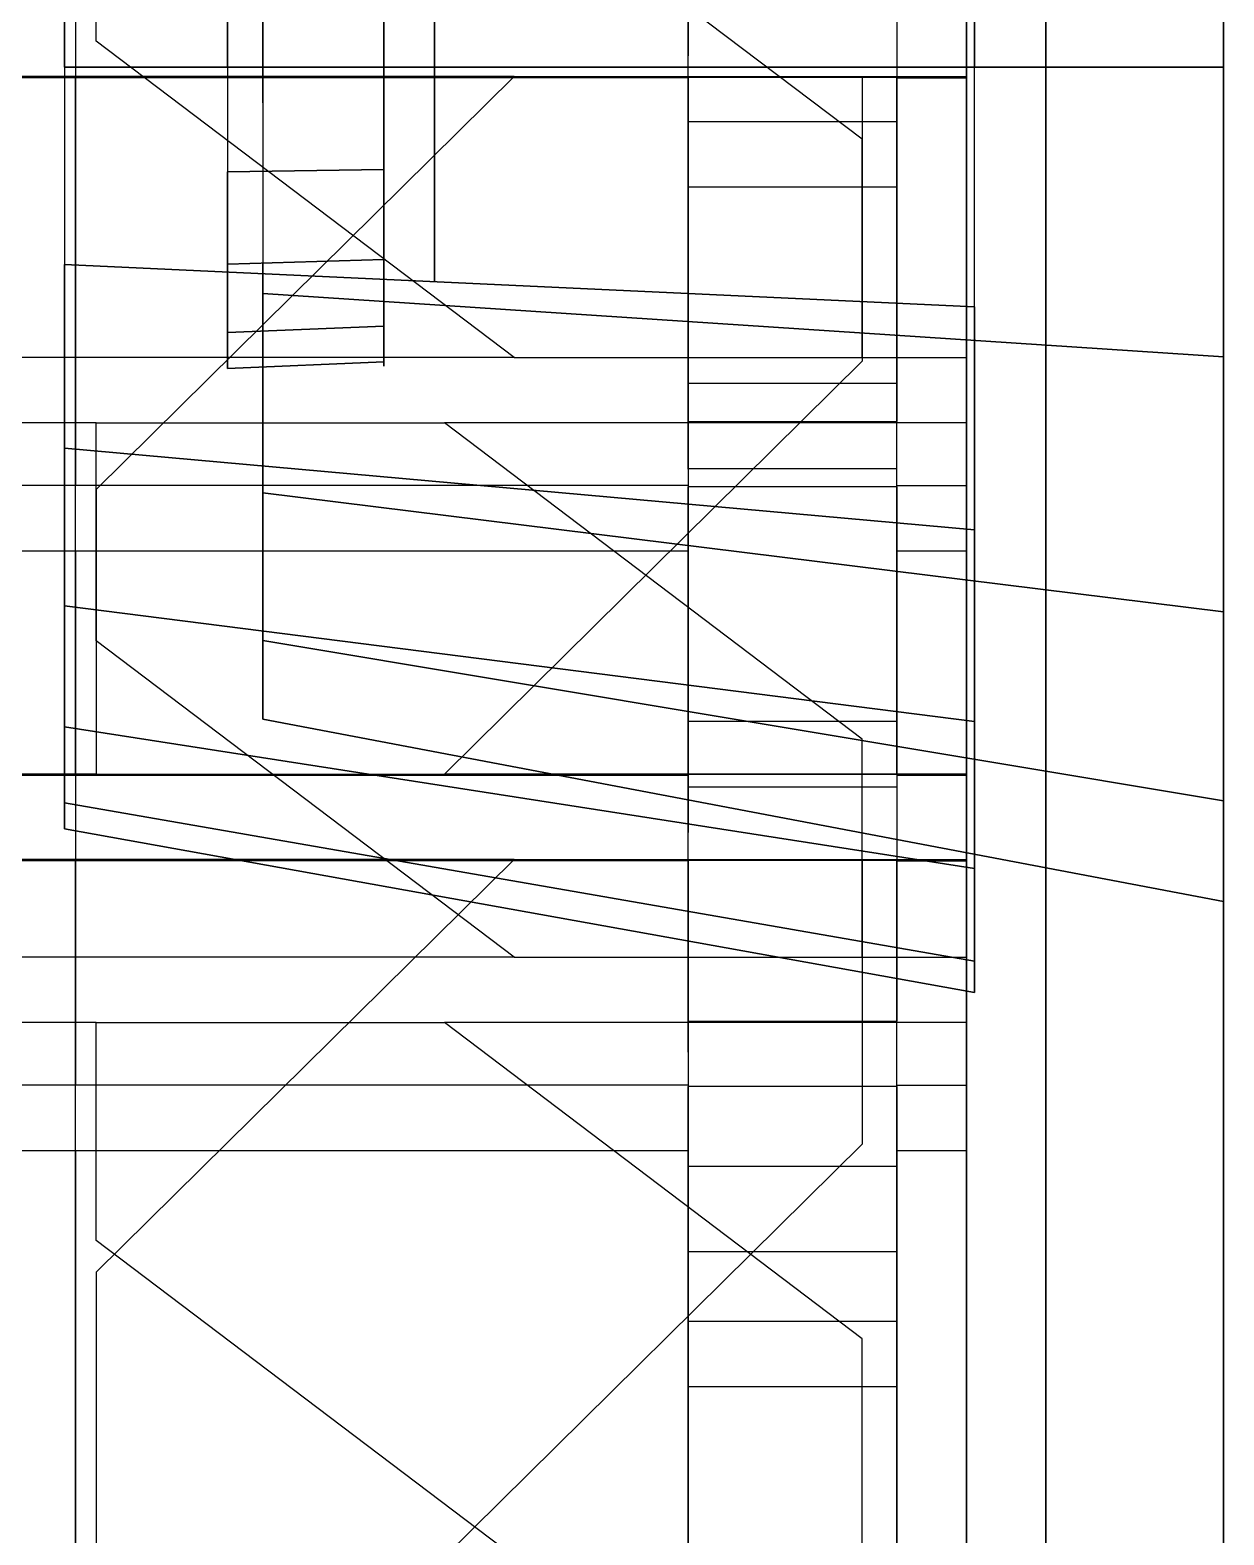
# Model space of a CAD drawing. Extents: x -54 to 215, y -235 to 116.
# Drawn here: x 171.31 to 179.7, y 1.34 to 11.92 of the extents above; entities that cross this region are included whole.
import ezdxf

# ---------------------------------------------------------------- set-up
doc = ezdxf.new("R2010")
doc.units = 0
doc.layers.get('0').update_dxf_attribs({"linetype": 'CONTINUOUS'})
doc.layers.add('A', color=7, linetype='CONTINUOUS')
doc.layers.add('C', color=7, linetype='CONTINUOUS')

# ---------------------------------------------------------------- blocks, each defined once
blk = doc.blocks.new('M-1-01')
at = {"layer": 'A', "color": 0, "invisible_edges": 15}
blk.add_3dface([(1.867, 13.86, 11.5), (19.367, 13.86, 11.5), (19.367, -27.14, 11.5), (1.867, -27.14, 11.5)], dxfattribs=at)
blk = doc.blocks.new('M-1-06')
at = {"color": 0}
for p, q in [((-5.98, 7.464, 1.4), (5.02, 7.464, 1.4)), ((0.77, 7.464), (-0.13, 7.464)), ((0.62, 7.464, 1.4), (0.62, 2.564, 1.4)), ((0.77, 5.464), (0.77, 7.464)), ((0.77, 7.464), (3.27, 7.464)), ((6.27, 4.564), (3.27, 7.464)), ((7.02, 7.464), (3.27, 7.464)), ((6.52, 7.464, 0.7), (5.02, 7.464, 0.7)), ((5.02, 2.564, 0.7), (5.02, 7.464, 0.7)), ((6.52, 7.464, 0.7), (6.52, 2.564, 0.7)), ((6.52, 7.464, 1.4), (7.02, 7.464, 1.4)), ((3.77, 2.564), (0.77, 5.464)), ((5.02, 5.314, 0.7), (6.52, 5.314, 0.7)), ((5.02, 5.314, 1.2), (5.02, 4.714, 1.2)), ((6.52, 5.314, 1.2), (6.52, 4.714, 1.2)), ((5.02, 4.714, 0.7), (6.52, 4.714, 0.7)), ((6.27, 2.564), (6.27, 4.564)), ((5.02, 2.564, 1.4), (-5.98, 2.564, 1.4)), ((3.77, 2.564), (-0.13, 2.564)), ((3.77, 2.564), (6.27, 2.564)), ((5.02, 2.564, 0.7), (6.52, 2.564, 0.7)), ((6.27, 2.564), (7.02, 2.564)), ((6.52, 2.564, 1.4), (7.02, 2.564, 1.4))]:
    blk.add_line(p, q, dxfattribs=at)
at = {"color": 0, "extrusion": (1, -1.22406e-16, -1.83664e-16)}
for centre in [(6.764, 0.7, 7.02), (3.264, 0.7, 7.02)]:
    blk.add_circle(centre, 0.65, dxfattribs=at)
for centre in [(6.764, 0.7, 5.02), (3.264, 0.7, 5.02)]:
    blk.add_arc(centre, 0.65, 0, 180, dxfattribs=at)
at = {"color": 0, "invisible_edges": 15}
for points in [[(5.02, 7.464, 0.7), (5.02, 7.464, 1.4), (-5.98, 7.464, 1.4), (-5.98, 7.464, 0.7)], [(5.02, 7.464, 1.4), (5.02, 2.564, 1.4), (-5.98, 2.564, 1.4), (-5.98, 7.464, 1.4)], [(7.02, 7.464, 0.7), (7.02, 7.464), (-0.13, 7.464), (-0.13, 7.464, 0.7)], [(-0.13, 7.464, 0.7), (-0.13, 7.464), (7.02, 7.464), (7.02, 7.464, 0.7)], [(0.07, 7.464), (7.02, 7.464), (7.02, 2.564), (0.07, 2.564)], [(0.77, 7.464, -0.6), (3.27, 7.464, -0.6), (3.77, 2.564, -0.6), (0.77, 5.464, -0.6)], [(6.27, 2.564, -0.6), (3.77, 2.564, -0.6), (3.27, 7.464, -0.6), (6.27, 4.564, -0.6)], [(6.52, 2.564, 0.7), (5.02, 2.564, 0.7), (5.02, 7.464, 0.7), (6.52, 7.464, 0.7)], [(7.02, 7.464, 0.7), (7.02, 7.464, 1.4), (6.52, 7.464, 1.4), (6.52, 7.464, 0.7)], [(6.52, 7.464, 1.4), (6.52, 2.564, 1.4), (7.02, 2.564, 1.4), (7.02, 7.464, 1.4)], [(5.02, 5.314, 1.2), (5.02, 4.714, 1.2), (6.52, 4.714, 1.2), (6.52, 5.314, 1.2)], [(5.02, 2.564, 0.7), (5.02, 2.564, 1.4), (-5.98, 2.564, 1.4), (-5.98, 2.564, 0.7)], [(-0.13, 2.564, 0.7), (-0.13, 2.564), (7.02, 2.564), (7.02, 2.564, 0.7)], [(7.02, 2.564, 0.7), (7.02, 2.564, 1.4), (6.52, 2.564, 1.4), (6.52, 2.564, 0.7)]]:
    blk.add_3dface(points, dxfattribs=at)
at = {"layer": 'A', "color": 0}
blk.add_line((7.02, 2.564), (7.02, 7.464), dxfattribs=at)
at = {"color": 0}
mesh = blk.add_polymesh((2, 7), dxfattribs=at)
for k, corner in enumerate([(7.02, 7.464), (7.02, 7.464), (7.02, 7.464), (7.02, 7.464), (7.02, 7.464), (7.02, 7.464), (7.02, 7.464), (7.02, 7.464), (7.02, 7.614), (7.02, 7.724), (7.02, 7.764), (7.02, 7.724), (7.02, 7.614), (7.02, 7.464)]):
    mesh.set_mesh_vertex(divmod(k, 7), corner)
mesh = blk.add_polymesh((2, 7), dxfattribs=at)
for k, corner in enumerate([(7.02, 2.564), (7.02, 2.564), (7.02, 2.564), (7.02, 2.564), (7.02, 2.564), (7.02, 2.564), (7.02, 2.564), (7.02, 2.564), (7.02, 2.414), (7.02, 2.305), (7.02, 2.264), (7.02, 2.305), (7.02, 2.414), (7.02, 2.564)]):
    mesh.set_mesh_vertex(divmod(k, 7), corner)
blk = doc.blocks.new('M-1-061')
at = {"color": 0, "extrusion": (3.76171e-17, -0.642788, 0.766044)}
for p in [(59.66, 134.706, -143.605), (59.66, 129.206, -143.605), (59.66, 123.706, -143.605)]:
    blk.add_blockref('M-1-06', p, dxfattribs=at)
at = {"color": 0, "extrusion": (3.21571e-16, -0.006109, -0.999981), "rotation": 180}
for p in [(-59.66, 201.983, -3.233), (-59.66, 196.483, -3.233)]:
    blk.add_blockref('M-1-06', p, dxfattribs=at)
blk = doc.blocks.new('041')
at = {"color": 0, "extrusion": (-1, 1.83664e-16, 6.12574e-17)}
for centre, radius in [((0, 0, 11.605), 2.1), ((0, 0, 11.25), 1.5), ((0, -3.75, 12.455), 0.25), ((0, 3.75, 12.455), 0.25), ((1.627, -3.379, 12.455), 0.25), ((1.627, 3.379, 12.455), 0.25), ((2.932, -2.338, 12.455), 0.25), ((2.932, 2.338, 12.455), 0.25), ((3.656, -0.834, 12.455), 0.25), ((3.656, 0.834, 12.455), 0.25)]:
    blk.add_circle(centre, radius, dxfattribs=at)
at = {"layer": 'A', "color": 0, "extrusion": (-1, 1.83664e-16, 6.12574e-17)}
for p, q in [((-5.705, 0, -10.95), (-5.705, 0.179, -10.949)), ((-5.705, -3.315, -7.47), (-5.705, -2.769, -7.452)), ((-5.705, -3.085, 10.506), (-5.705, -3.256, 10.455)), ((-5.705, -3.362, 8.776), (-5.705, -3.211, 8.133)), ((-5.705, -3.262, 7.772), (-5.705, -3.475, 7.397)), ((-5.705, -3.737, -7.555), (-5.705, -3.315, -7.47)), ((-5.705, -3.326, 10.362), (-5.705, -3.372, 8.88)), ((-5.705, -3.475, 7.397), (-5.705, -3.819, 6.973)), ((-5.705, -4.431, -8.288), (-5.705, -4.044, -7.752)), ((-5.705, -5.653, -9.3), (-5.705, -4.503, -8.363)), ((-5.705, -5.92, -9.212), (-5.705, -5.769, -9.307)), ((-5.705, -6.827, -4.492), (-5.705, -6.358, -4.773)), ((-5.705, -7.229, -4.335), (-5.705, -6.827, -4.492)), ((-5.705, -6.922, 4.344), (-5.705, -6.982, 3.801)), ((-5.705, -6.946, 4.775), (-5.705, -6.922, 4.344)), ((-5.705, -7.573, 5.566), (-5.705, -7.098, 5.106)), ((-5.705, -8.208, -4.576), (-5.705, -7.593, -4.335)), ((-5.705, -8.4, 6.919), (-5.705, -7.638, 5.647)), ((-5.705, -8.172, -0.088), (-5.705, -7.929, -0.577)), ((-5.705, -8.425, 0.261), (-5.705, -8.172, -0.088)), ((-5.705, -8.275, 7.171), (-5.705, -8.391, 7.035)), ((-5.705, -9.783, -4.767), (-5.705, -8.31, -4.601)), ((-5.705, -9.379, 0.588), (-5.705, -8.732, 0.458)), ((-5.705, -10.808, 1.279), (-5.705, -9.478, 0.622)), ((-5.705, -9.96, -4.549), (-5.705, -9.885, -4.711))]:
    blk.add_line(p, q, dxfattribs=at)
for centre, radius, start, end in [((-0.177, -10.849, 5.705), 0.1, 198.131, 269.065), ((3.697, 8.019, 5.705), 0.5, 166.7893, 209.5393), ((3.226, 10.359, 5.705), 0.1, 1.7674, 72.7013), ((2.972, 8.868, 5.705), 0.4, 346.7893, 1.7674), ((3.639, -8.045, 5.705), 0.5, 35.8802, 78.6302), ((4.755, -8.053, 5.705), 0.4, 215.8802, 230.8583), ((5.716, -9.222, 5.705), 0.1, 230.8583, 301.7922), ((7.446, 4.747, 5.705), 0.5, 134.062, 176.8121), ((7.411, -4.801, 5.705), 0.5, 68.6075, 111.3575), ((7.294, 5.853, 5.705), 0.4, 314.062, 329.0401), ((8.354, -4.204, 5.705), 0.4, 248.6075, 263.5855), ((8.315, 6.97, 5.705), 0.1, 329.0401, 39.9741), ((8.83, -0.032, 5.705), 0.5, 101.3347, 144.0848), ((9.301, 0.98, 5.705), 0.4, 281.3347, 296.3128), ((9.795, -4.668, 5.705), 0.1, 263.5855, 334.5195)]:
    blk.add_arc(centre, radius, start, end, dxfattribs=at)
at = {"color": 0}
mesh = blk.add_polymesh((2, 24), dxfattribs=dict(at, n_close=True))
for k, corner in enumerate([(-13.85, 0), (-13.85, 1.385), (-13.85, 2.675), (-13.85, 3.783), (-13.85, 4.633), (-13.85, 5.168), (-13.85, 5.35), (-13.85, 5.168), (-13.85, 4.633), (-13.85, 3.783), (-13.85, 2.675), (-13.85, 1.385), (-13.85, 0), (-13.85, -1.385), (-13.85, -2.675), (-13.85, -3.783), (-13.85, -4.633), (-13.85, -5.168), (-13.85, -5.35), (-13.85, -5.168), (-13.85, -4.633), (-13.85, -3.783), (-13.85, -2.675), (-13.85, -1.385), (-7.455, 0), (-7.455, 1.682), (-7.455, 3.25), (-7.455, 4.596), (-7.455, 5.629), (-7.455, 6.279), (-7.455, 6.5), (-7.455, 6.279), (-7.455, 5.629), (-7.455, 4.596), (-7.455, 3.25), (-7.455, 1.682), (-7.455, 0), (-7.455, -1.682), (-7.455, -3.25), (-7.455, -4.596), (-7.455, -5.629), (-7.455, -6.279), (-7.455, -6.5), (-7.455, -6.279), (-7.455, -5.629), (-7.455, -4.596), (-7.455, -3.25), (-7.455, -1.682)]):
    mesh.set_mesh_vertex(divmod(k, 24), corner)
mesh = blk.add_polymesh((2, 18), dxfattribs=dict(at, n_close=True))
for k, corner in enumerate([(-12.705, 0), (-12.705, 0.735), (-12.705, 1.382), (-12.705, 1.862), (-12.705, 2.117), (-12.705, 2.117), (-12.705, 1.862), (-12.705, 1.382), (-12.705, 0.735), (-12.705, 0), (-12.705, -0.735), (-12.705, -1.382), (-12.705, -1.862), (-12.705, -2.117), (-12.705, -2.117), (-12.705, -1.862), (-12.705, -1.382), (-12.705, -0.735), (-11.605, 0), (-11.605, 0.718), (-11.605, 1.35), (-11.605, 1.819), (-11.605, 2.068), (-11.605, 2.068), (-11.605, 1.819), (-11.605, 1.35), (-11.605, 0.718), (-11.605, 0), (-11.605, -0.718), (-11.605, -1.35), (-11.605, -1.819), (-11.605, -2.068), (-11.605, -2.068), (-11.605, -1.819), (-11.605, -1.35), (-11.605, -0.718)]):
    mesh.set_mesh_vertex(divmod(k, 18), corner)
at = {"layer": 'A', "color": 0}
mesh = blk.add_polymesh((9, 7), dxfattribs=at)
for k, corner in enumerate([(-6.955, 0), (-6.955, 0.285), (-6.955, 0.571), (-6.955, 0.855), (-6.955, 1.138), (-6.955, 1.42), (-6.955, 1.7), (-6.955, 0), (-6.955, 0.252), (-6.955, 0.47), (-6.955, 0.67), (-6.955, 0.869), (-6.955, 1.083), (-6.955, 1.33), (-6.955, 0), (-6.955, 0.213), (-6.955, 0.373), (-6.955, 0.505), (-6.955, 0.636), (-6.955, 0.792), (-6.955, 0.996), (-6.955, 0), (-6.955, 0.177), (-6.955, 0.303), (-6.955, 0.403), (-6.955, 0.502), (-6.955, 0.623), (-6.955, 0.789), (-6.955, 0), (-6.955, 0.152), (-6.955, 0.278), (-6.955, 0.392), (-6.955, 0.506), (-6.955, 0.628), (-6.955, 0.765), (-6.955, 0), (-6.955, 0.122), (-6.955, 0.241), (-6.955, 0.358), (-6.955, 0.474), (-6.955, 0.588), (-6.955, 0.692), (-6.955, 0), (-6.955, 0.091), (-6.955, 0.189), (-6.955, 0.29), (-6.955, 0.39), (-6.955, 0.481), (-6.955, 0.552), (-6.955, 0), (-6.955, 0.066), (-6.955, 0.141), (-6.955, 0.221), (-6.955, 0.3), (-6.955, 0.369), (-6.955, 0.412), (-6.955, 0), (-6.955, 0.05), (-6.955, 0.101), (-6.955, 0.151), (-6.955, 0.201), (-6.955, 0.245), (-6.955, 0.272)]):
    mesh.set_mesh_vertex(divmod(k, 7), corner)
mesh = blk.add_polymesh((9, 7), dxfattribs=at)
for k, corner in enumerate([(-5.705, 0), (-5.705, 0.285), (-5.705, 0.571), (-5.705, 0.855), (-5.705, 1.138), (-5.705, 1.42), (-5.705, 1.7), (-5.705, 0), (-5.705, 0.252), (-5.705, 0.47), (-5.705, 0.67), (-5.705, 0.869), (-5.705, 1.083), (-5.705, 1.33), (-5.705, 0), (-5.705, 0.213), (-5.705, 0.373), (-5.705, 0.505), (-5.705, 0.636), (-5.705, 0.792), (-5.705, 0.996), (-5.705, 0), (-5.705, 0.177), (-5.705, 0.303), (-5.705, 0.403), (-5.705, 0.502), (-5.705, 0.623), (-5.705, 0.789), (-5.705, 0), (-5.705, 0.152), (-5.705, 0.278), (-5.705, 0.392), (-5.705, 0.506), (-5.705, 0.628), (-5.705, 0.765), (-5.705, 0), (-5.705, 0.122), (-5.705, 0.241), (-5.705, 0.358), (-5.705, 0.474), (-5.705, 0.588), (-5.705, 0.692), (-5.705, 0), (-5.705, 0.091), (-5.705, 0.189), (-5.705, 0.29), (-5.705, 0.39), (-5.705, 0.481), (-5.705, 0.552), (-5.705, 0), (-5.705, 0.066), (-5.705, 0.141), (-5.705, 0.221), (-5.705, 0.3), (-5.705, 0.369), (-5.705, 0.412), (-5.705, 0), (-5.705, 0.05), (-5.705, 0.101), (-5.705, 0.151), (-5.705, 0.201), (-5.705, 0.245), (-5.705, 0.272)]):
    mesh.set_mesh_vertex(divmod(k, 7), corner)
mesh = blk.add_polymesh((9, 7), dxfattribs=at)
for k, corner in enumerate([(-6.955, 0), (-6.955, -0.285), (-6.955, -0.571), (-6.955, -0.855), (-6.955, -1.138), (-6.955, -1.42), (-6.955, -1.7), (-6.955, 0), (-6.955, -0.252), (-6.955, -0.47), (-6.955, -0.67), (-6.955, -0.869), (-6.955, -1.083), (-6.955, -1.33), (-6.955, 0), (-6.955, -0.213), (-6.955, -0.373), (-6.955, -0.505), (-6.955, -0.636), (-6.955, -0.792), (-6.955, -0.996), (-6.955, 0), (-6.955, -0.177), (-6.955, -0.303), (-6.955, -0.403), (-6.955, -0.502), (-6.955, -0.623), (-6.955, -0.789), (-6.955, 0), (-6.955, -0.152), (-6.955, -0.278), (-6.955, -0.392), (-6.955, -0.506), (-6.955, -0.628), (-6.955, -0.765), (-6.955, 0), (-6.955, -0.122), (-6.955, -0.241), (-6.955, -0.358), (-6.955, -0.474), (-6.955, -0.588), (-6.955, -0.692), (-6.955, 0), (-6.955, -0.091), (-6.955, -0.189), (-6.955, -0.29), (-6.955, -0.39), (-6.955, -0.481), (-6.955, -0.552), (-6.955, 0), (-6.955, -0.066), (-6.955, -0.141), (-6.955, -0.221), (-6.955, -0.3), (-6.955, -0.369), (-6.955, -0.412), (-6.955, 0), (-6.955, -0.05), (-6.955, -0.101), (-6.955, -0.151), (-6.955, -0.201), (-6.955, -0.245), (-6.955, -0.272)]):
    mesh.set_mesh_vertex(divmod(k, 7), corner)
mesh = blk.add_polymesh((9, 7), dxfattribs=at)
for k, corner in enumerate([(-5.705, 0), (-5.705, -0.285), (-5.705, -0.571), (-5.705, -0.855), (-5.705, -1.138), (-5.705, -1.42), (-5.705, -1.7), (-5.705, 0), (-5.705, -0.252), (-5.705, -0.47), (-5.705, -0.67), (-5.705, -0.869), (-5.705, -1.083), (-5.705, -1.33), (-5.705, 0), (-5.705, -0.213), (-5.705, -0.373), (-5.705, -0.505), (-5.705, -0.636), (-5.705, -0.792), (-5.705, -0.996), (-5.705, 0), (-5.705, -0.177), (-5.705, -0.303), (-5.705, -0.403), (-5.705, -0.502), (-5.705, -0.623), (-5.705, -0.789), (-5.705, 0), (-5.705, -0.152), (-5.705, -0.278), (-5.705, -0.392), (-5.705, -0.506), (-5.705, -0.628), (-5.705, -0.765), (-5.705, 0), (-5.705, -0.122), (-5.705, -0.241), (-5.705, -0.358), (-5.705, -0.474), (-5.705, -0.588), (-5.705, -0.692), (-5.705, 0), (-5.705, -0.091), (-5.705, -0.189), (-5.705, -0.29), (-5.705, -0.39), (-5.705, -0.481), (-5.705, -0.552), (-5.705, 0), (-5.705, -0.066), (-5.705, -0.141), (-5.705, -0.221), (-5.705, -0.3), (-5.705, -0.369), (-5.705, -0.412), (-5.705, 0), (-5.705, -0.05), (-5.705, -0.101), (-5.705, -0.151), (-5.705, -0.201), (-5.705, -0.245), (-5.705, -0.272)]):
    mesh.set_mesh_vertex(divmod(k, 7), corner)
mesh = blk.add_polymesh((9, 7), dxfattribs=at)
for k, corner in enumerate([(-6.955, -2.24), (-6.955, -1.964), (-6.955, -1.687), (-6.955, -1.406), (-6.955, -1.125), (-6.955, -0.841), (-6.955, -0.557), (-6.955, -2.345), (-6.955, -2.099), (-6.955, -1.88), (-6.955, -1.672), (-6.955, -1.463), (-6.955, -1.239), (-6.955, -0.984), (-6.955, -2.451), (-6.955, -2.241), (-6.955, -2.073), (-6.955, -1.926), (-6.955, -1.777), (-6.955, -1.605), (-6.955, -1.389), (-6.955, -2.557), (-6.955, -2.381), (-6.955, -2.246), (-6.955, -2.13), (-6.955, -2.013), (-6.955, -1.874), (-6.955, -1.696), (-6.955, -2.662), (-6.955, -2.513), (-6.955, -2.38), (-6.955, -2.256), (-6.955, -2.13), (-6.955, -1.995), (-6.955, -1.846), (-6.955, -2.768), (-6.955, -2.647), (-6.955, -2.526), (-6.955, -2.403), (-6.955, -2.279), (-6.955, -2.156), (-6.955, -2.04), (-6.955, -2.874), (-6.955, -2.784), (-6.955, -2.685), (-6.955, -2.581), (-6.955, -2.477), (-6.955, -2.377), (-6.955, -2.295), (-6.955, -2.979), (-6.955, -2.915), (-6.955, -2.84), (-6.955, -2.76), (-6.955, -2.679), (-6.955, -2.604), (-6.955, -2.549), (-6.955, -3.085), (-6.955, -3.036), (-6.955, -2.988), (-6.955, -2.94), (-6.955, -2.89), (-6.955, -2.842), (-6.955, -2.804)]):
    mesh.set_mesh_vertex(divmod(k, 7), corner)
mesh = blk.add_polymesh((9, 7), dxfattribs=at)
for k, corner in enumerate([(-5.705, -2.24), (-5.705, -1.964), (-5.705, -1.687), (-5.705, -1.406), (-5.705, -1.125), (-5.705, -0.841), (-5.705, -0.557), (-5.705, -2.345), (-5.705, -2.099), (-5.705, -1.88), (-5.705, -1.672), (-5.705, -1.463), (-5.705, -1.239), (-5.705, -0.984), (-5.705, -2.451), (-5.705, -2.241), (-5.705, -2.073), (-5.705, -1.926), (-5.705, -1.777), (-5.705, -1.605), (-5.705, -1.389), (-5.705, -2.557), (-5.705, -2.381), (-5.705, -2.246), (-5.705, -2.13), (-5.705, -2.013), (-5.705, -1.874), (-5.705, -1.696), (-5.705, -2.662), (-5.705, -2.513), (-5.705, -2.38), (-5.705, -2.256), (-5.705, -2.13), (-5.705, -1.995), (-5.705, -1.846), (-5.705, -2.768), (-5.705, -2.647), (-5.705, -2.526), (-5.705, -2.403), (-5.705, -2.279), (-5.705, -2.156), (-5.705, -2.04), (-5.705, -2.874), (-5.705, -2.784), (-5.705, -2.685), (-5.705, -2.581), (-5.705, -2.477), (-5.705, -2.377), (-5.705, -2.295), (-5.705, -2.979), (-5.705, -2.915), (-5.705, -2.84), (-5.705, -2.76), (-5.705, -2.679), (-5.705, -2.604), (-5.705, -2.549), (-5.705, -3.085), (-5.705, -3.036), (-5.705, -2.988), (-5.705, -2.94), (-5.705, -2.89), (-5.705, -2.842), (-5.705, -2.804)]):
    mesh.set_mesh_vertex(divmod(k, 7), corner)
mesh = blk.add_polymesh((9, 7), dxfattribs=at)
for k, corner in enumerate([(-6.955, -2.24), (-6.955, -2.512), (-6.955, -2.781), (-6.955, -3.047), (-6.955, -3.309), (-6.955, -3.566), (-6.955, -3.819), (-6.955, -2.345), (-6.955, -2.584), (-6.955, -2.782), (-6.955, -2.959), (-6.955, -3.131), (-6.955, -3.318), (-6.955, -3.536), (-6.955, -2.451), (-6.955, -2.65), (-6.955, -2.788), (-6.955, -2.895), (-6.955, -2.997), (-6.955, -3.124), (-6.955, -3.301), (-6.955, -2.557), (-6.955, -2.721), (-6.955, -2.827), (-6.955, -2.903), (-6.955, -2.976), (-6.955, -3.07), (-6.955, -3.21), (-6.955, -2.662), (-6.955, -2.804), (-6.955, -2.914), (-6.955, -3.009), (-6.955, -3.101), (-6.955, -3.199), (-6.955, -3.313), (-6.955, -2.768), (-6.955, -2.882), (-6.955, -2.989), (-6.955, -3.09), (-6.955, -3.19), (-6.955, -3.283), (-6.955, -3.368), (-6.955, -2.874), (-6.955, -2.959), (-6.955, -3.048), (-6.955, -3.137), (-6.955, -3.225), (-6.955, -3.301), (-6.955, -3.354), (-6.955, -2.979), (-6.955, -3.042), (-6.955, -3.111), (-6.955, -3.184), (-6.955, -3.255), (-6.955, -3.311), (-6.955, -3.34), (-6.955, -3.085), (-6.955, -3.133), (-6.955, -3.181), (-6.955, -3.23), (-6.955, -3.277), (-6.955, -3.312), (-6.955, -3.326)]):
    mesh.set_mesh_vertex(divmod(k, 7), corner)
mesh = blk.add_polymesh((9, 7), dxfattribs=at)
for k, corner in enumerate([(-5.705, -2.24), (-5.705, -2.512), (-5.705, -2.781), (-5.705, -3.047), (-5.705, -3.309), (-5.705, -3.566), (-5.705, -3.819), (-5.705, -2.345), (-5.705, -2.584), (-5.705, -2.782), (-5.705, -2.959), (-5.705, -3.131), (-5.705, -3.318), (-5.705, -3.536), (-5.705, -2.451), (-5.705, -2.65), (-5.705, -2.788), (-5.705, -2.895), (-5.705, -2.997), (-5.705, -3.124), (-5.705, -3.301), (-5.705, -2.557), (-5.705, -2.721), (-5.705, -2.827), (-5.705, -2.903), (-5.705, -2.976), (-5.705, -3.07), (-5.705, -3.21), (-5.705, -2.662), (-5.705, -2.804), (-5.705, -2.914), (-5.705, -3.009), (-5.705, -3.101), (-5.705, -3.199), (-5.705, -3.313), (-5.705, -2.768), (-5.705, -2.882), (-5.705, -2.989), (-5.705, -3.09), (-5.705, -3.19), (-5.705, -3.283), (-5.705, -3.368), (-5.705, -2.874), (-5.705, -2.959), (-5.705, -3.048), (-5.705, -3.137), (-5.705, -3.225), (-5.705, -3.301), (-5.705, -3.354), (-5.705, -2.979), (-5.705, -3.042), (-5.705, -3.111), (-5.705, -3.184), (-5.705, -3.255), (-5.705, -3.311), (-5.705, -3.34), (-5.705, -3.085), (-5.705, -3.133), (-5.705, -3.181), (-5.705, -3.23), (-5.705, -3.277), (-5.705, -3.312), (-5.705, -3.326)]):
    mesh.set_mesh_vertex(divmod(k, 7), corner)
mesh = blk.add_polymesh((9, 7), dxfattribs=at)
for k, corner in enumerate([(-6.955, -4.298), (-6.955, -4.055), (-6.955, -3.807), (-6.955, -3.554), (-6.955, -3.296), (-6.955, -3.034), (-6.955, -2.769), (-6.955, -4.501), (-6.955, -4.281), (-6.955, -4.077), (-6.955, -3.879), (-6.955, -3.677), (-6.955, -3.46), (-6.955, -3.218), (-6.955, -4.704), (-6.955, -4.513), (-6.955, -4.351), (-6.955, -4.201), (-6.955, -4.046), (-6.955, -3.871), (-6.955, -3.661), (-6.955, -4.906), (-6.955, -4.747), (-6.955, -4.613), (-6.955, -4.491), (-6.955, -4.365), (-6.955, -4.22), (-6.955, -4.043), (-6.955, -5.109), (-6.955, -4.973), (-6.955, -4.846), (-6.955, -4.721), (-6.955, -4.593), (-6.955, -4.455), (-6.955, -4.307), (-6.955, -5.312), (-6.955, -5.203), (-6.955, -5.088), (-6.955, -4.969), (-6.955, -4.848), (-6.955, -4.724), (-6.955, -4.606), (-6.955, -5.515), (-6.955, -5.434), (-6.955, -5.341), (-6.955, -5.243), (-6.955, -5.143), (-6.955, -5.042), (-6.955, -4.955), (-6.955, -5.717), (-6.955, -5.659), (-6.955, -5.591), (-6.955, -5.517), (-6.955, -5.442), (-6.955, -5.366), (-6.955, -5.304), (-6.955, -5.92), (-6.955, -5.877), (-6.955, -5.835), (-6.955, -5.792), (-6.955, -5.748), (-6.955, -5.698), (-6.955, -5.653)]):
    mesh.set_mesh_vertex(divmod(k, 7), corner)
mesh = blk.add_polymesh((9, 7), dxfattribs=at)
for k, corner in enumerate([(-5.705, -4.298), (-5.705, -4.055), (-5.705, -3.807), (-5.705, -3.554), (-5.705, -3.296), (-5.705, -3.034), (-5.705, -2.769), (-5.705, -4.501), (-5.705, -4.281), (-5.705, -4.077), (-5.705, -3.879), (-5.705, -3.677), (-5.705, -3.46), (-5.705, -3.218), (-5.705, -4.704), (-5.705, -4.513), (-5.705, -4.351), (-5.705, -4.201), (-5.705, -4.046), (-5.705, -3.871), (-5.705, -3.661), (-5.705, -4.906), (-5.705, -4.747), (-5.705, -4.613), (-5.705, -4.491), (-5.705, -4.365), (-5.705, -4.22), (-5.705, -4.043), (-5.705, -5.109), (-5.705, -4.973), (-5.705, -4.846), (-5.705, -4.721), (-5.705, -4.593), (-5.705, -4.455), (-5.705, -4.307), (-5.705, -5.312), (-5.705, -5.203), (-5.705, -5.088), (-5.705, -4.969), (-5.705, -4.848), (-5.705, -4.724), (-5.705, -4.606), (-5.705, -5.515), (-5.705, -5.434), (-5.705, -5.341), (-5.705, -5.243), (-5.705, -5.143), (-5.705, -5.042), (-5.705, -4.955), (-5.705, -5.717), (-5.705, -5.659), (-5.705, -5.591), (-5.705, -5.517), (-5.705, -5.442), (-5.705, -5.366), (-5.705, -5.304), (-5.705, -5.92), (-5.705, -5.877), (-5.705, -5.835), (-5.705, -5.792), (-5.705, -5.748), (-5.705, -5.698), (-5.705, -5.653)]):
    mesh.set_mesh_vertex(divmod(k, 7), corner)
mesh = blk.add_polymesh((9, 7), dxfattribs=at)
for k, corner in enumerate([(-6.955, -4.298), (-6.955, -4.535), (-6.955, -4.767), (-6.955, -4.992), (-6.955, -5.211), (-6.955, -5.424), (-6.955, -5.629), (-6.955, -4.501), (-6.955, -4.706), (-6.955, -4.868), (-6.955, -5.007), (-6.955, -5.14), (-6.955, -5.283), (-6.955, -5.455), (-6.955, -4.704), (-6.955, -4.872), (-6.955, -4.978), (-6.955, -5.05), (-6.955, -5.116), (-6.955, -5.203), (-6.955, -5.338), (-6.955, -4.906), (-6.955, -5.045), (-6.955, -5.123), (-6.955, -5.168), (-6.955, -5.209), (-6.955, -5.268), (-6.955, -5.371), (-6.955, -5.109), (-6.955, -5.228), (-6.955, -5.314), (-6.955, -5.381), (-6.955, -5.444), (-6.955, -5.511), (-6.955, -5.593), (-6.955, -5.312), (-6.955, -5.409), (-6.955, -5.494), (-6.955, -5.572), (-6.955, -5.646), (-6.955, -5.713), (-6.955, -5.771), (-6.955, -5.515), (-6.955, -5.587), (-6.955, -5.659), (-6.955, -5.73), (-6.955, -5.799), (-6.955, -5.852), (-6.955, -5.884), (-6.955, -5.717), (-6.955, -5.771), (-6.955, -5.829), (-6.955, -5.888), (-6.955, -5.946), (-6.955, -5.986), (-6.955, -5.998), (-6.955, -5.92), (-6.955, -5.962), (-6.955, -6.004), (-6.955, -6.047), (-6.955, -6.087), (-6.955, -6.111), (-6.955, -6.111)]):
    mesh.set_mesh_vertex(divmod(k, 7), corner)
mesh = blk.add_polymesh((9, 7), dxfattribs=at)
for k, corner in enumerate([(-5.705, -4.298), (-5.705, -4.535), (-5.705, -4.767), (-5.705, -4.992), (-5.705, -5.211), (-5.705, -5.424), (-5.705, -5.629), (-5.705, -4.501), (-5.705, -4.706), (-5.705, -4.868), (-5.705, -5.007), (-5.705, -5.14), (-5.705, -5.283), (-5.705, -5.455), (-5.705, -4.704), (-5.705, -4.872), (-5.705, -4.978), (-5.705, -5.05), (-5.705, -5.116), (-5.705, -5.203), (-5.705, -5.338), (-5.705, -4.906), (-5.705, -5.045), (-5.705, -5.123), (-5.705, -5.168), (-5.705, -5.209), (-5.705, -5.268), (-5.705, -5.371), (-5.705, -5.109), (-5.705, -5.228), (-5.705, -5.314), (-5.705, -5.381), (-5.705, -5.444), (-5.705, -5.511), (-5.705, -5.593), (-5.705, -5.312), (-5.705, -5.409), (-5.705, -5.494), (-5.705, -5.572), (-5.705, -5.646), (-5.705, -5.713), (-5.705, -5.771), (-5.705, -5.515), (-5.705, -5.587), (-5.705, -5.659), (-5.705, -5.73), (-5.705, -5.799), (-5.705, -5.852), (-5.705, -5.884), (-5.705, -5.717), (-5.705, -5.771), (-5.705, -5.829), (-5.705, -5.888), (-5.705, -5.946), (-5.705, -5.986), (-5.705, -5.998), (-5.705, -5.92), (-5.705, -5.962), (-5.705, -6.004), (-5.705, -6.047), (-5.705, -6.087), (-5.705, -6.111), (-5.705, -6.111)]):
    mesh.set_mesh_vertex(divmod(k, 7), corner)
mesh = blk.add_polymesh((9, 7), dxfattribs=at)
for k, corner in enumerate([(-6.955, -6.008), (-6.955, -5.817), (-6.955, -5.619), (-6.955, -5.413), (-6.955, -5.201), (-6.955, -4.982), (-6.955, -4.756), (-6.955, -6.292), (-6.955, -6.116), (-6.955, -5.944), (-6.955, -5.772), (-6.955, -5.593), (-6.955, -5.402), (-6.955, -5.192), (-6.955, -6.575), (-6.955, -6.42), (-6.955, -6.276), (-6.955, -6.135), (-6.955, -5.987), (-6.955, -5.824), (-6.955, -5.637), (-6.955, -6.858), (-6.955, -6.727), (-6.955, -6.606), (-6.955, -6.487), (-6.955, -6.363), (-6.955, -6.223), (-6.955, -6.063), (-6.955, -7.142), (-6.955, -7.031), (-6.955, -6.919), (-6.955, -6.804), (-6.955, -6.685), (-6.955, -6.555), (-6.955, -6.419), (-6.955, -7.425), (-6.955, -7.337), (-6.955, -7.238), (-6.955, -7.133), (-6.955, -7.025), (-6.955, -6.91), (-6.955, -6.8), (-6.955, -7.709), (-6.955, -7.643), (-6.955, -7.565), (-6.955, -7.48), (-6.955, -7.392), (-6.955, -7.299), (-6.955, -7.215), (-6.955, -7.992), (-6.955, -7.945), (-6.955, -7.889), (-6.955, -7.827), (-6.955, -7.763), (-6.955, -7.693), (-6.955, -7.629), (-6.955, -8.275), (-6.955, -8.242), (-6.955, -8.209), (-6.955, -8.175), (-6.955, -8.14), (-6.955, -8.093), (-6.955, -8.044)]):
    mesh.set_mesh_vertex(divmod(k, 7), corner)
mesh = blk.add_polymesh((9, 7), dxfattribs=at)
for k, corner in enumerate([(-5.705, -6.008), (-5.705, -5.817), (-5.705, -5.619), (-5.705, -5.413), (-5.705, -5.201), (-5.705, -4.982), (-5.705, -4.756), (-5.705, -6.292), (-5.705, -6.116), (-5.705, -5.944), (-5.705, -5.772), (-5.705, -5.593), (-5.705, -5.402), (-5.705, -5.192), (-5.705, -6.575), (-5.705, -6.42), (-5.705, -6.276), (-5.705, -6.135), (-5.705, -5.987), (-5.705, -5.824), (-5.705, -5.637), (-5.705, -6.858), (-5.705, -6.727), (-5.705, -6.606), (-5.705, -6.487), (-5.705, -6.363), (-5.705, -6.223), (-5.705, -6.063), (-5.705, -7.142), (-5.705, -7.031), (-5.705, -6.919), (-5.705, -6.804), (-5.705, -6.685), (-5.705, -6.555), (-5.705, -6.419), (-5.705, -7.425), (-5.705, -7.337), (-5.705, -7.238), (-5.705, -7.133), (-5.705, -7.025), (-5.705, -6.91), (-5.705, -6.8), (-5.705, -7.709), (-5.705, -7.643), (-5.705, -7.565), (-5.705, -7.48), (-5.705, -7.392), (-5.705, -7.299), (-5.705, -7.215), (-5.705, -7.992), (-5.705, -7.945), (-5.705, -7.889), (-5.705, -7.827), (-5.705, -7.763), (-5.705, -7.693), (-5.705, -7.629), (-5.705, -8.275), (-5.705, -8.242), (-5.705, -8.209), (-5.705, -8.175), (-5.705, -8.14), (-5.705, -8.093), (-5.705, -8.044)]):
    mesh.set_mesh_vertex(divmod(k, 7), corner)
mesh = blk.add_polymesh((9, 7), dxfattribs=at)
for k, corner in enumerate([(-6.955, -6.008), (-6.955, -6.191), (-6.955, -6.366), (-6.955, -6.533), (-6.955, -6.692), (-6.955, -6.842), (-6.955, -6.982), (-6.955, -6.292), (-6.955, -6.446), (-6.955, -6.56), (-6.955, -6.65), (-6.955, -6.732), (-6.955, -6.821), (-6.955, -6.933), (-6.955, -6.575), (-6.955, -6.699), (-6.955, -6.764), (-6.955, -6.796), (-6.955, -6.82), (-6.955, -6.86), (-6.955, -6.942), (-6.955, -6.858), (-6.955, -6.959), (-6.955, -7.003), (-6.955, -7.015), (-6.955, -7.021), (-6.955, -7.04), (-6.955, -7.097), (-6.955, -7.142), (-6.955, -7.23), (-6.955, -7.283), (-6.955, -7.318), (-6.955, -7.347), (-6.955, -7.377), (-6.955, -7.42), (-6.955, -7.425), (-6.955, -7.497), (-6.955, -7.554), (-6.955, -7.602), (-6.955, -7.646), (-6.955, -7.68), (-6.955, -7.706), (-6.955, -7.709), (-6.955, -7.763), (-6.955, -7.812), (-6.955, -7.859), (-6.955, -7.903), (-6.955, -7.93), (-6.955, -7.938), (-6.955, -7.992), (-6.955, -8.032), (-6.955, -8.074), (-6.955, -8.116), (-6.955, -8.156), (-6.955, -8.175), (-6.955, -8.169), (-6.955, -8.275), (-6.955, -8.308), (-6.955, -8.341), (-6.955, -8.374), (-6.955, -8.404), (-6.955, -8.415), (-6.955, -8.4)]):
    mesh.set_mesh_vertex(divmod(k, 7), corner)
mesh = blk.add_polymesh((9, 7), dxfattribs=at)
for k, corner in enumerate([(-5.705, -6.008), (-5.705, -6.191), (-5.705, -6.366), (-5.705, -6.533), (-5.705, -6.692), (-5.705, -6.842), (-5.705, -6.982), (-5.705, -6.292), (-5.705, -6.446), (-5.705, -6.56), (-5.705, -6.65), (-5.705, -6.732), (-5.705, -6.821), (-5.705, -6.933), (-5.705, -6.575), (-5.705, -6.699), (-5.705, -6.764), (-5.705, -6.796), (-5.705, -6.82), (-5.705, -6.86), (-5.705, -6.942), (-5.705, -6.858), (-5.705, -6.959), (-5.705, -7.003), (-5.705, -7.015), (-5.705, -7.021), (-5.705, -7.04), (-5.705, -7.097), (-5.705, -7.142), (-5.705, -7.23), (-5.705, -7.283), (-5.705, -7.318), (-5.705, -7.347), (-5.705, -7.377), (-5.705, -7.42), (-5.705, -7.425), (-5.705, -7.497), (-5.705, -7.554), (-5.705, -7.602), (-5.705, -7.646), (-5.705, -7.68), (-5.705, -7.706), (-5.705, -7.709), (-5.705, -7.763), (-5.705, -7.812), (-5.705, -7.859), (-5.705, -7.903), (-5.705, -7.93), (-5.705, -7.938), (-5.705, -7.992), (-5.705, -8.032), (-5.705, -8.074), (-5.705, -8.116), (-5.705, -8.156), (-5.705, -8.175), (-5.705, -8.169), (-5.705, -8.275), (-5.705, -8.308), (-5.705, -8.341), (-5.705, -8.374), (-5.705, -8.404), (-5.705, -8.415), (-5.705, -8.4)]):
    mesh.set_mesh_vertex(divmod(k, 7), corner)
mesh = blk.add_polymesh((9, 7), dxfattribs=at)
for k, corner in enumerate([(-6.955, -7.232), (-6.955, -7.108), (-6.955, -6.976), (-6.955, -6.834), (-6.955, -6.684), (-6.955, -6.525), (-6.955, -6.358), (-6.955, -7.573), (-6.955, -7.455), (-6.955, -7.33), (-6.955, -7.197), (-6.955, -7.056), (-6.955, -6.905), (-6.955, -6.744), (-6.955, -7.914), (-6.955, -7.807), (-6.955, -7.693), (-6.955, -7.572), (-6.955, -7.444), (-6.955, -7.305), (-6.955, -7.156), (-6.955, -8.255), (-6.955, -8.163), (-6.955, -8.064), (-6.955, -7.958), (-6.955, -7.846), (-6.955, -7.723), (-6.955, -7.592), (-6.955, -8.596), (-6.955, -8.519), (-6.955, -8.431), (-6.955, -8.336), (-6.955, -8.234), (-6.955, -8.124), (-6.955, -8.011), (-6.955, -8.937), (-6.955, -8.876), (-6.955, -8.802), (-6.955, -8.719), (-6.955, -8.632), (-6.955, -8.536), (-6.955, -8.442), (-6.955, -9.278), (-6.955, -9.233), (-6.955, -9.176), (-6.955, -9.111), (-6.955, -9.042), (-6.955, -8.965), (-6.955, -8.889), (-6.955, -9.619), (-6.955, -9.588), (-6.955, -9.548), (-6.955, -9.503), (-6.955, -9.456), (-6.955, -9.396), (-6.955, -9.336), (-6.955, -9.96), (-6.955, -9.939), (-6.955, -9.918), (-6.955, -9.897), (-6.955, -9.873), (-6.955, -9.833), (-6.955, -9.783)]):
    mesh.set_mesh_vertex(divmod(k, 7), corner)
mesh = blk.add_polymesh((9, 7), dxfattribs=at)
for k, corner in enumerate([(-5.705, -7.232), (-5.705, -7.108), (-5.705, -6.976), (-5.705, -6.834), (-5.705, -6.684), (-5.705, -6.525), (-5.705, -6.358), (-5.705, -7.573), (-5.705, -7.455), (-5.705, -7.33), (-5.705, -7.197), (-5.705, -7.056), (-5.705, -6.905), (-5.705, -6.744), (-5.705, -7.914), (-5.705, -7.807), (-5.705, -7.693), (-5.705, -7.572), (-5.705, -7.444), (-5.705, -7.305), (-5.705, -7.156), (-5.705, -8.255), (-5.705, -8.163), (-5.705, -8.064), (-5.705, -7.958), (-5.705, -7.846), (-5.705, -7.723), (-5.705, -7.592), (-5.705, -8.596), (-5.705, -8.519), (-5.705, -8.431), (-5.705, -8.336), (-5.705, -8.234), (-5.705, -8.124), (-5.705, -8.011), (-5.705, -8.937), (-5.705, -8.876), (-5.705, -8.802), (-5.705, -8.719), (-5.705, -8.632), (-5.705, -8.536), (-5.705, -8.442), (-5.705, -9.278), (-5.705, -9.233), (-5.705, -9.176), (-5.705, -9.111), (-5.705, -9.042), (-5.705, -8.965), (-5.705, -8.889), (-5.705, -9.619), (-5.705, -9.588), (-5.705, -9.548), (-5.705, -9.503), (-5.705, -9.456), (-5.705, -9.396), (-5.705, -9.336), (-5.705, -9.96), (-5.705, -9.939), (-5.705, -9.918), (-5.705, -9.897), (-5.705, -9.873), (-5.705, -9.833), (-5.705, -9.783)]):
    mesh.set_mesh_vertex(divmod(k, 7), corner)
mesh = blk.add_polymesh((9, 7), dxfattribs=at)
for k, corner in enumerate([(-6.955, -7.232), (-6.955, -7.346), (-6.955, -7.45), (-6.955, -7.545), (-6.955, -7.63), (-6.955, -7.705), (-6.955, -7.771), (-6.955, -7.573), (-6.955, -7.665), (-6.955, -7.721), (-6.955, -7.754), (-6.955, -7.778), (-6.955, -7.806), (-6.955, -7.849), (-6.955, -7.914), (-6.955, -7.984), (-6.955, -8.003), (-6.955, -7.992), (-6.955, -7.972), (-6.955, -7.962), (-6.955, -7.984), (-6.955, -8.255), (-6.955, -8.31), (-6.955, -8.316), (-6.955, -8.293), (-6.955, -8.263), (-6.955, -8.241), (-6.955, -8.248), (-6.955, -8.596), (-6.955, -8.645), (-6.955, -8.663), (-6.955, -8.662), (-6.955, -8.654), (-6.955, -8.645), (-6.955, -8.646), (-6.955, -8.937), (-6.955, -8.978), (-6.955, -9.002), (-6.955, -9.016), (-6.955, -9.026), (-6.955, -9.024), (-6.955, -9.017), (-6.955, -9.278), (-6.955, -9.309), (-6.955, -9.333), (-6.955, -9.351), (-6.955, -9.366), (-6.955, -9.365), (-6.955, -9.348), (-6.955, -9.619), (-6.955, -9.643), (-6.955, -9.665), (-6.955, -9.687), (-6.955, -9.705), (-6.955, -9.703), (-6.955, -9.679), (-6.955, -9.96), (-6.955, -9.981), (-6.955, -10.002), (-6.955, -10.022), (-6.955, -10.04), (-6.955, -10.037), (-6.955, -10.01)]):
    mesh.set_mesh_vertex(divmod(k, 7), corner)
mesh = blk.add_polymesh((9, 7), dxfattribs=at)
for k, corner in enumerate([(-5.705, -7.232), (-5.705, -7.346), (-5.705, -7.45), (-5.705, -7.545), (-5.705, -7.63), (-5.705, -7.705), (-5.705, -7.771), (-5.705, -7.573), (-5.705, -7.665), (-5.705, -7.721), (-5.705, -7.754), (-5.705, -7.778), (-5.705, -7.806), (-5.705, -7.849), (-5.705, -7.914), (-5.705, -7.984), (-5.705, -8.003), (-5.705, -7.992), (-5.705, -7.972), (-5.705, -7.962), (-5.705, -7.984), (-5.705, -8.255), (-5.705, -8.31), (-5.705, -8.316), (-5.705, -8.293), (-5.705, -8.263), (-5.705, -8.241), (-5.705, -8.248), (-5.705, -8.596), (-5.705, -8.645), (-5.705, -8.663), (-5.705, -8.662), (-5.705, -8.654), (-5.705, -8.645), (-5.705, -8.646), (-5.705, -8.937), (-5.705, -8.978), (-5.705, -9.002), (-5.705, -9.016), (-5.705, -9.026), (-5.705, -9.024), (-5.705, -9.017), (-5.705, -9.278), (-5.705, -9.309), (-5.705, -9.333), (-5.705, -9.351), (-5.705, -9.366), (-5.705, -9.365), (-5.705, -9.348), (-5.705, -9.619), (-5.705, -9.643), (-5.705, -9.665), (-5.705, -9.687), (-5.705, -9.705), (-5.705, -9.703), (-5.705, -9.679), (-5.705, -9.96), (-5.705, -9.981), (-5.705, -10.002), (-5.705, -10.022), (-5.705, -10.04), (-5.705, -10.037), (-5.705, -10.01)]):
    mesh.set_mesh_vertex(divmod(k, 7), corner)
mesh = blk.add_polymesh((9, 7), dxfattribs=at)
for k, corner in enumerate([(-6.955, -7.869), (-6.955, -7.823), (-6.955, -7.768), (-6.955, -7.702), (-6.955, -7.626), (-6.955, -7.54), (-6.955, -7.445), (-6.955, -8.24), (-6.955, -8.19), (-6.955, -8.122), (-6.955, -8.04), (-6.955, -7.948), (-6.955, -7.85), (-6.955, -7.751), (-6.955, -8.611), (-6.955, -8.561), (-6.955, -8.487), (-6.955, -8.396), (-6.955, -8.297), (-6.955, -8.194), (-6.955, -8.096), (-6.955, -8.983), (-6.955, -8.938), (-6.955, -8.869), (-6.955, -8.785), (-6.955, -8.693), (-6.955, -8.597), (-6.955, -8.506), (-6.955, -9.354), (-6.955, -9.317), (-6.955, -9.261), (-6.955, -9.192), (-6.955, -9.117), (-6.955, -9.034), (-6.955, -8.954), (-6.955, -9.725), (-6.955, -9.697), (-6.955, -9.652), (-6.955, -9.599), (-6.955, -9.54), (-6.955, -9.471), (-6.955, -9.401), (-6.955, -10.096), (-6.955, -10.076), (-6.955, -10.043), (-6.955, -10.004), (-6.955, -9.96), (-6.955, -9.904), (-6.955, -9.844), (-6.955, -10.467), (-6.955, -10.454), (-6.955, -10.433), (-6.955, -10.409), (-6.955, -10.382), (-6.955, -10.339), (-6.955, -10.287), (-6.955, -10.839), (-6.955, -10.831), (-6.955, -10.823), (-6.955, -10.816), (-6.955, -10.805), (-6.955, -10.776), (-6.955, -10.73)]):
    mesh.set_mesh_vertex(divmod(k, 7), corner)
mesh = blk.add_polymesh((9, 7), dxfattribs=at)
for k, corner in enumerate([(-5.705, -7.869), (-5.705, -7.823), (-5.705, -7.768), (-5.705, -7.702), (-5.705, -7.626), (-5.705, -7.54), (-5.705, -7.445), (-5.705, -8.24), (-5.705, -8.19), (-5.705, -8.122), (-5.705, -8.04), (-5.705, -7.948), (-5.705, -7.85), (-5.705, -7.751), (-5.705, -8.611), (-5.705, -8.561), (-5.705, -8.487), (-5.705, -8.396), (-5.705, -8.297), (-5.705, -8.194), (-5.705, -8.096), (-5.705, -8.983), (-5.705, -8.938), (-5.705, -8.869), (-5.705, -8.785), (-5.705, -8.693), (-5.705, -8.597), (-5.705, -8.506), (-5.705, -9.354), (-5.705, -9.317), (-5.705, -9.261), (-5.705, -9.192), (-5.705, -9.117), (-5.705, -9.034), (-5.705, -8.954), (-5.705, -9.725), (-5.705, -9.697), (-5.705, -9.652), (-5.705, -9.599), (-5.705, -9.54), (-5.705, -9.471), (-5.705, -9.401), (-5.705, -10.096), (-5.705, -10.076), (-5.705, -10.043), (-5.705, -10.004), (-5.705, -9.96), (-5.705, -9.904), (-5.705, -9.844), (-5.705, -10.467), (-5.705, -10.454), (-5.705, -10.433), (-5.705, -10.409), (-5.705, -10.382), (-5.705, -10.339), (-5.705, -10.287), (-5.705, -10.839), (-5.705, -10.831), (-5.705, -10.823), (-5.705, -10.816), (-5.705, -10.805), (-5.705, -10.776), (-5.705, -10.73)]):
    mesh.set_mesh_vertex(divmod(k, 7), corner)
mesh = blk.add_polymesh((9, 7), dxfattribs=at)
for k, corner in enumerate([(-6.955, -7.869), (-6.955, -7.905), (-6.955, -7.93), (-6.955, -7.945), (-6.955, -7.95), (-6.955, -7.945), (-6.955, -7.929), (-6.955, -8.24), (-6.955, -8.262), (-6.955, -8.256), (-6.955, -8.23), (-6.955, -8.195), (-6.955, -8.158), (-6.955, -8.129), (-6.955, -8.611), (-6.955, -8.622), (-6.955, -8.593), (-6.955, -8.54), (-6.955, -8.478), (-6.955, -8.419), (-6.955, -8.379), (-6.955, -8.983), (-6.955, -8.988), (-6.955, -8.955), (-6.955, -8.899), (-6.955, -8.836), (-6.955, -8.774), (-6.955, -8.731), (-6.955, -9.354), (-6.955, -9.36), (-6.955, -9.34), (-6.955, -9.304), (-6.955, -9.261), (-6.955, -9.213), (-6.955, -9.172), (-6.955, -9.725), (-6.955, -9.732), (-6.955, -9.721), (-6.955, -9.7), (-6.955, -9.675), (-6.955, -9.638), (-6.955, -9.598), (-6.955, -10.096), (-6.955, -10.102), (-6.955, -10.097), (-6.955, -10.086), (-6.955, -10.071), (-6.955, -10.041), (-6.955, -10.001), (-6.955, -10.467), (-6.955, -10.473), (-6.955, -10.474), (-6.955, -10.472), (-6.955, -10.467), (-6.955, -10.444), (-6.955, -10.404), (-6.955, -10.839), (-6.955, -10.845), (-6.955, -10.852), (-6.955, -10.859), (-6.955, -10.863), (-6.955, -10.845), (-6.955, -10.808)]):
    mesh.set_mesh_vertex(divmod(k, 7), corner)
mesh = blk.add_polymesh((9, 7), dxfattribs=at)
for k, corner in enumerate([(-5.705, -7.869), (-5.705, -7.905), (-5.705, -7.93), (-5.705, -7.945), (-5.705, -7.95), (-5.705, -7.945), (-5.705, -7.929), (-5.705, -8.24), (-5.705, -8.262), (-5.705, -8.256), (-5.705, -8.23), (-5.705, -8.195), (-5.705, -8.158), (-5.705, -8.129), (-5.705, -8.611), (-5.705, -8.622), (-5.705, -8.593), (-5.705, -8.54), (-5.705, -8.478), (-5.705, -8.419), (-5.705, -8.379), (-5.705, -8.983), (-5.705, -8.988), (-5.705, -8.955), (-5.705, -8.899), (-5.705, -8.836), (-5.705, -8.774), (-5.705, -8.731), (-5.705, -9.354), (-5.705, -9.36), (-5.705, -9.34), (-5.705, -9.304), (-5.705, -9.261), (-5.705, -9.213), (-5.705, -9.172), (-5.705, -9.725), (-5.705, -9.732), (-5.705, -9.721), (-5.705, -9.7), (-5.705, -9.675), (-5.705, -9.638), (-5.705, -9.598), (-5.705, -10.096), (-5.705, -10.102), (-5.705, -10.097), (-5.705, -10.086), (-5.705, -10.071), (-5.705, -10.041), (-5.705, -10.001), (-5.705, -10.467), (-5.705, -10.473), (-5.705, -10.474), (-5.705, -10.472), (-5.705, -10.467), (-5.705, -10.444), (-5.705, -10.404), (-5.705, -10.839), (-5.705, -10.845), (-5.705, -10.852), (-5.705, -10.859), (-5.705, -10.863), (-5.705, -10.845), (-5.705, -10.808)]):
    mesh.set_mesh_vertex(divmod(k, 7), corner)
at = {"layer": 'C', "color": 0}
mesh = blk.add_polymesh((2, 18), dxfattribs=dict(at, n_close=True))
for k, corner in enumerate([(-12.455, 0), (-12.455, 1.59), (-12.455, 2.989), (-12.455, 4.027), (-12.455, 4.579), (-12.455, 4.579), (-12.455, 4.027), (-12.455, 2.989), (-12.455, 1.59), (-12.455, 0), (-12.455, -1.59), (-12.455, -2.989), (-12.455, -4.027), (-12.455, -4.579), (-12.455, -4.579), (-12.455, -4.027), (-12.455, -2.989), (-12.455, -1.59), (-5.705, 0), (-5.705, 2.035), (-5.705, 3.825), (-5.705, 5.153), (-5.705, 5.86), (-5.705, 5.86), (-5.705, 5.153), (-5.705, 3.825), (-5.705, 2.035), (-5.705, 0), (-5.705, -2.035), (-5.705, -3.825), (-5.705, -5.153), (-5.705, -5.86), (-5.705, -5.86), (-5.705, -5.153), (-5.705, -3.825), (-5.705, -2.035)]):
    mesh.set_mesh_vertex(divmod(k, 18), corner)
blk = doc.blocks.new('M-1-05')
at = {"color": 0}
blk.add_blockref('041', (24.35, 199.5, -7.6), dxfattribs=at)
at = {"color": 0, "xscale": 0.9784946237000001}
blk.add_blockref('M-1-061', (-48.407, 0), dxfattribs=at)

msp = doc.modelspace()

# ---------------------------------------------------------------- block references
at = {"color": 0}
msp.add_blockref('M-1-05', (161.055, -187.846), dxfattribs=at)
at = {"color": 0, "extrusion": (3.86209e-19, -0.002094, 0.999998)}
msp.add_blockref('M-1-01', (161.938, 14.009, 5.327), dxfattribs=at)

doc.saveas('drawing.dxf')
